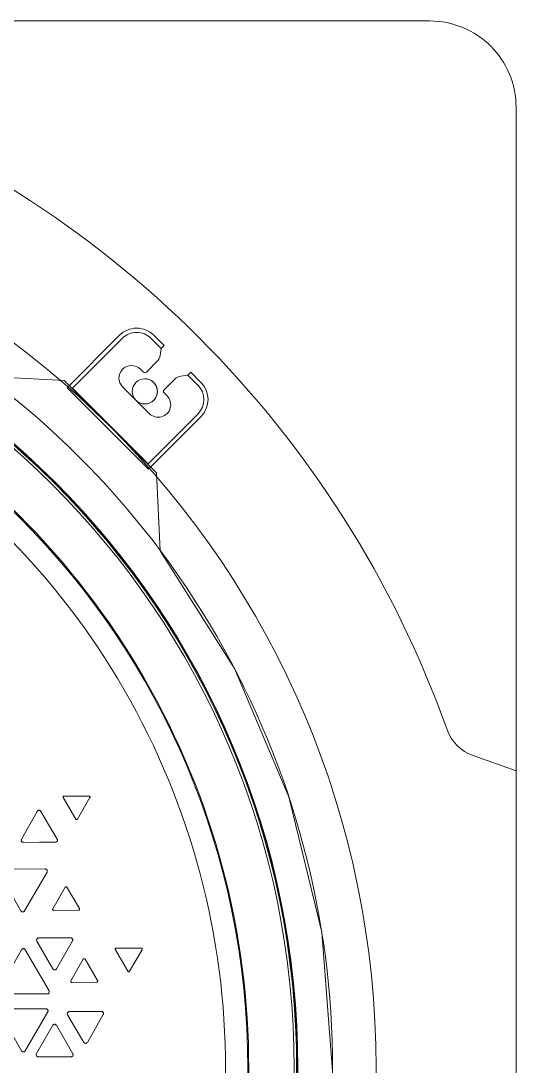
# Model space of a CAD drawing. Header units: millimetres. Extents: x 177 to 25619, y -4018 to 1995.
# Drawn here: x 4248.2 to 4484.7, y -1815.6 to -1316.2 of the extents above; entities that cross this region are included whole.
import ezdxf

# ---------------------------------------------------------------- set-up
doc = ezdxf.new("R2010")
doc.units = ezdxf.units.MM
doc.layers.add('A-ELEC-MECH-EQUIP', color=7, linetype='Continuous', lineweight=5)
doc.layers.add('CASSETTE UNIT 4.5 TR', color=7, linetype='Continuous', lineweight=9)

# ---------------------------------------------------------------- blocks, each defined once
blk = doc.blocks.new('CAN_MC-MCH_Cassette Indoor Unit2 - 2_0 TR-1113041-CONCOURSE LEVEL  VAC LAYOUT SHEET 2 OF 2')
at = {"layer": 'A-ELEC-MECH-EQUIP', "color": 6, "true_color": 0xff00ff}
for p, q in [((500.38, -459.14), (500.38, 459.13)), ((500.38, 459.13), (500.38, -459.14)), ((26.93, -253.52), (8.3, -264.25)), ((8.3, -264.25), (26.93, -253.52)), ((28.34, -275.86), (28.29, -254.45)), ((28.29, -254.45), (28.34, -275.86)), ((35.53, -253.84), (35.48, -276.45)), ((35.48, -276.45), (35.53, -253.84)), ((56.61, -264.24), (37.03, -252.98)), ((37.03, -252.98), (56.61, -264.24)), ((75.14, -263.89), (93.78, -253.17)), ((95.18, -275.5), (95.13, -254.09)), ((95.13, -254.09), (95.18, -275.5)), ((328.6, -284.54), (330.16, -254.74)), ((330.16, -254.74), (328.6, -284.54)), ((8.3, -264.25), (8.3, -264.25)), ((56.61, -264.24), (56.61, -264.24)), ((75.14, -263.89), (75.14, -263.89)), ((122.7, -271.69), (109.38, -264.13)), ((109.38, -264.13), (122.7, -271.69)), ((109.38, -264.13), (109.38, -264.13)), ((8.3, -265.97), (26.87, -276.72)), ((26.87, -276.72), (8.3, -265.97)), ((36.97, -277.31), (56.61, -265.96)), ((56.61, -265.96), (36.97, -277.31)), ((75.14, -265.62), (93.71, -276.37)), ((93.71, -276.37), (75.14, -265.62)), ((107.98, -280.4), (107.9, -265)), ((5.46, -272.18), (5.42, -287.82)), ((5.42, -287.82), (5.46, -272.18)), ((20.48, -279.1), (6.95, -271.32)), ((6.95, -271.32), (20.48, -279.1)), ((6.95, -271.32), (6.95, -271.32)), ((60.68, -271.48), (47.41, -279.18)), ((47.41, -279.18), (60.68, -271.48)), ((62.26, -287.67), (62.21, -272.35)), ((62.21, -272.35), (62.26, -287.67)), ((62.21, -272.35), (62.21, -272.35)), ((109.49, -281.23), (122.71, -273.46)), ((122.71, -273.46), (109.49, -281.23)), ((122.7, -271.69), (122.7, -271.69)), ((26.87, -276.72), (26.87, -276.72)), ((75.38, -279.56), (75.45, -291.41)), ((75.45, -291.41), (75.38, -279.56)), ((86.45, -285), (76.14, -279.12)), ((76.14, -279.12), (86.45, -285)), ((93.71, -276.37), (93.71, -276.37)), ((6.92, -288.68), (20.48, -280.83)), ((20.48, -280.83), (6.92, -288.68)), ((20.48, -280.83), (20.48, -280.83)), ((47.4, -280.91), (60.78, -288.53)), ((60.78, -288.53), (47.4, -280.91)), ((129.29, -284.13), (119.02, -290.06)), ((119.02, -290.06), (129.29, -284.13)), ((130.03, -296.43), (130.03, -284.56)), ((130.03, -284.56), (130.03, -296.43)), ((130.03, -284.56), (130.03, -284.56)), ((284.54, -328.59), (328.6, -284.54)), ((328.6, -284.54), (284.54, -328.59)), ((328.6, -284.54), (328.6, -284.54)), ((5.42, -287.82), (5.42, -287.82)), ((25.52, -286.19), (12.26, -293.89)), ((12.26, -293.89), (25.52, -286.19)), ((27.1, -302.38), (27.05, -287.06)), ((27.05, -287.06), (27.1, -302.38)), ((27.05, -287.06), (27.05, -287.06)), ((40.99, -288.22), (41.06, -300.06)), ((41.06, -300.06), (40.99, -288.22)), ((52.06, -293.66), (41.75, -287.78)), ((41.75, -287.78), (52.06, -293.66)), ((62.26, -287.67), (62.26, -287.67)), ((76.22, -291.84), (86.45, -285.86)), ((86.45, -285.86), (76.22, -291.84)), ((86.45, -285), (86.45, -285)), ((325.11, -285.92), (286.22, -324.82)), ((286.22, -324.82), (325.11, -285.92)), ((324.89, -288.53), (288.83, -324.6)), ((288.83, -324.6), (324.89, -288.53)), ((348.76, -312.41), (324.89, -288.53)), ((324.89, -288.53), (348.76, -312.41)), ((324.89, -288.53), (324.89, -288.53)), ((350.18, -310.99), (325.11, -285.92)), ((325.11, -285.92), (350.18, -310.99)), ((325.11, -285.92), (325.11, -285.92)), ((41.83, -300.5), (52.06, -294.52)), ((52.06, -294.52), (41.83, -300.5)), ((52.06, -293.66), (52.06, -293.66)), ((119.02, -290.94), (129.28, -296.87)), ((129.28, -296.87), (119.02, -290.94)), ((12.25, -295.62), (25.62, -303.24)), ((25.62, -303.24), (12.25, -295.62)), ((27.1, -302.38), (27.1, -302.38)), ((56.61, -309.02), (46.35, -314.94)), ((46.35, -314.94), (56.61, -309.02)), ((57.36, -321.32), (57.36, -309.44)), ((57.36, -309.44), (57.36, -321.32)), ((57.36, -309.44), (57.36, -309.44)), ((312.77, -325.2), (325.5, -312.48)), ((312.77, -325.2), (325.5, -312.48)), ((46.35, -315.83), (56.6, -321.75)), ((56.6, -321.75), (46.35, -315.83)), ((288.83, -324.6), (312.7, -348.47)), ((312.7, -348.47), (288.83, -324.6)), ((288.83, -324.6), (288.83, -324.6)), ((333.98, -320.96), (332.57, -322.38)), ((333.98, -320.96), (332.57, -322.38)), ((332.57, -323.79), (337.75, -328.98)), ((332.57, -323.79), (337.75, -328.98)), ((247.22, -330.36), (284.54, -328.59)), ((284.54, -328.59), (247.22, -330.36)), ((284.54, -328.59), (284.54, -328.59)), ((286.22, -324.82), (311.28, -349.88)), ((311.28, -349.88), (286.22, -324.82)), ((286.22, -324.82), (286.22, -324.82)), ((343.88, -330.86), (348.76, -325.98)), ((348.76, -325.98), (343.88, -330.86)), ((345.3, -332.28), (350.18, -327.4)), ((350.18, -327.4), (345.3, -332.28)), ((247.22, -330.36), (247.22, -330.36)), ((322.67, -332.28), (321.25, -333.69)), ((322.67, -332.28), (321.25, -333.69)), ((329.27, -337.46), (324.08, -332.28)), ((329.27, -337.46), (324.08, -332.28)), ((340.58, -330.39), (343.88, -330.86)), ((340.58, -330.39), (343.88, -330.86)), ((343.88, -330.86), (345.3, -332.28)), ((345.3, -332.28), (343.88, -330.86)), ((343.88, -330.86), (343.88, -330.86)), ((343.88, -330.86), (343.88, -330.86)), ((345.3, -332.28), (345.3, -332.28)), ((326.27, -348.47), (331.15, -343.59)), ((331.15, -343.59), (326.27, -348.47)), ((331.15, -343.59), (330.68, -340.29)), ((331.15, -343.59), (330.68, -340.29)), ((332.57, -345), (331.15, -343.59)), ((331.15, -343.59), (332.57, -345)), ((331.15, -343.59), (331.15, -343.59)), ((331.15, -343.59), (331.15, -343.59)), ((327.69, -349.88), (332.57, -345)), ((332.57, -345), (327.69, -349.88)), ((332.57, -345), (332.57, -345)), ((149.36, -479.85), (142.04, -500.37)), ((-459.13, -500.37), (459.14, -500.37)), ((459.14, -500.37), (-459.13, -500.37)), ((142.04, -500.37), (142.04, -500.37))]:
    blk.add_line(p, q, dxfattribs=at)
at = {"layer": 'A-ELEC-MECH-EQUIP', "color": 6, "true_color": 0xff00ff, "flags": 128}
for points in [[(107.9, -265), (107.94, -272.7), (108.02, -280.39)], [(47.41, -279.18), (47.19, -279.37), (47.02, -279.61), (46.94, -279.89), (46.94, -280.18), (47.03, -280.46), (47.2, -280.7), (47.4, -280.91)], [(12.26, -293.89), (12.03, -294.08), (11.87, -294.32), (11.78, -294.6), (11.79, -294.89), (11.88, -295.17), (12.04, -295.41), (12.25, -295.62)], [(-249.37, -328.66), (-193.32, -364.53), (-132.22, -390.92), (-67.67, -407.12), (-1.36, -412.72), (64.99, -407.57), (129.65, -391.81), (190.92, -365.85), (247.22, -330.36)], [(247.22, -330.36), (190.92, -365.85), (129.65, -391.81), (64.99, -407.57), (-1.36, -412.72), (-67.67, -407.12), (-132.22, -390.92), (-193.32, -364.53), (-249.37, -328.66)]]:
    blk.add_lwpolyline(points, dxfattribs=at)
at = {"layer": 'A-ELEC-MECH-EQUIP', "color": 6, "true_color": 0xff00ff}
for centre, radius, start, end in [((0, 0), 433.5, 180, 360), ((0, 0), 412.75, 180, 0), ((0, 0), 396.14, 180, 360), ((0, 0), 395.97, 180, 360), ((0, 0), 395.57, 180, 360), ((0, 0), 394.39, 180, 360), ((0, 0), 372.71, 180, 0), ((0, 0), 372.2, 180, 360), ((0, 0), 361.63, 180, 0), ((-7.67, 7.67), 504.4, 289.6318, 340.3682), ((8.8, -265.11), 0.996, 120.065, 239.935), ((56.11, -265.1), 0.998, 300.0326, 59.9674), ((75.64, -264.76), 0.996, 120.065, 239.935), ((108.89, -264.99), 0.992, 60.6086, 180.3043), ((6.46, -272.19), 0.996, 60.3184, 179.8361), ((61.19, -272.36), 1.02, 0.326, 120.1521), ((122.2, -272.58), 1.02, 300.4564, 60.2826), ((19.98, -279.97), 0.995, 299.9133, 60.0867), ((27.35, -275.86), 0.987, 240.4266, 0.1407), ((36.47, -276.45), 0.996, 179.8592, 300.0326), ((47.9, -280.03), 0.976, 120.1521, 240.2583), ((75.89, -279.56), 0.505, 60.3043, 180.3335), ((94.2, -275.51), 0.987, 240.4266, 0.1407), ((109, -280.39), 0.976, 180.3503, 300.4564), ((129.54, -284.56), 0.499, 0.8062, 120), ((6.41, -287.82), 0.999, 180.0961, 300.0773), ((26.03, -287.07), 1.02, 0.326, 120.1521), ((41.5, -288.22), 0.505, 60.3043, 180.3335), ((61.27, -287.67), 0.992, 240.3043, 0), ((86.2, -285.43), 0.499, 300.3043, 59.4981), ((12.75, -294.74), 0.976, 120.1521, 240.2583), ((51.81, -294.09), 0.499, 300.3043, 59.4981), ((75.96, -291.4), 0.509, 180.3335, 300.3043), ((119.28, -290.5), 0.509, 120, 239.9708), ((129.53, -296.43), 0.505, 239.9708, 0), ((26.11, -302.38), 0.992, 240.3043, 0), ((41.57, -300.06), 0.509, 180.3335, 300.3043), ((56.86, -309.45), 0.499, 0.8062, 120), ((329.74, -316.72), 6, 315, 135), ((329.74, -316.72), 6, 315, 135), ((341.97, -319.19), 9.6, 315, 45), ((341.97, -319.19), 9.6, 315, 45), ((341.97, -319.19), 11.6, 315, 45), ((341.97, -319.19), 11.6, 315, 45), ((46.6, -315.38), 0.509, 120, 239.9708), ((323.38, -323.08), 6, 0, 180), ((323.38, -323.08), 6, 0, 180), ((56.85, -321.32), 0.505, 239.9708, 0), ((323.38, -323.08), 6, 180, 360), ((323.38, -323.08), 6, 180, 0), ((333.27, -323.08), 1, 135, 225), ((333.27, -323.08), 1, 135, 225), ((317.01, -329.45), 6, 135, 315), ((317.01, -329.45), 6, 135, 315), ((341.29, -325.44), 5, 225, 261.8699), ((341.29, -325.44), 5, 225, 261.8699), ((323.38, -332.98), 1, 45, 135), ((323.38, -332.98), 1, 45, 135), ((325.73, -341), 5, 8.1301, 45), ((325.73, -341), 5, 8.1301, 45), ((319.49, -341.68), 9.6, 225, 315), ((319.49, -341.68), 9.6, 225, 315), ((319.49, -341.68), 11.6, 225, 315), ((319.49, -341.68), 11.6, 225, 315), ((459.14, -459.14), 41.24, 270, 0), ((459.14, -459.14), 41.24, 270, 0), ((168.69, -486.75), 20.53, 109.6318, 160.3682)]:
    blk.add_arc(centre, radius, start, end, dxfattribs=at)
for points in [[(8.3, -264.25), (8.21, -264.3), (8.06, -264.42), (7.89, -264.67), (7.8, -264.96), (7.8, -265.26), (7.89, -265.55), (8.06, -265.8), (8.21, -265.92), (8.3, -265.97)], [(56.61, -265.96), (56.69, -265.91), (56.85, -265.79), (57.02, -265.54), (57.11, -265.25), (57.11, -264.95), (57.02, -264.66), (56.85, -264.41), (56.69, -264.29), (56.61, -264.24)], [(75.14, -263.89), (75.06, -263.94), (74.9, -264.07), (74.73, -264.32), (74.64, -264.61), (74.64, -264.91), (74.73, -265.19), (74.9, -265.44), (75.06, -265.57), (75.14, -265.62)], [(122.71, -273.46), (122.8, -273.4), (122.96, -273.27), (123.13, -273.02), (123.22, -272.72), (123.22, -272.42), (123.12, -272.12), (122.95, -271.87), (122.79, -271.74), (122.7, -271.69)], [(20.48, -280.83), (20.57, -280.78), (20.72, -280.65), (20.89, -280.41), (20.98, -280.12), (20.98, -279.82), (20.89, -279.53), (20.72, -279.28), (20.57, -279.15), (20.48, -279.1)], [(76.14, -279.12), (76.06, -279.08), (75.89, -279.03), (75.62, -279.1), (75.43, -279.3), (75.38, -279.47), (75.38, -279.56)], [(130.03, -284.56), (130.03, -284.47), (129.98, -284.3), (129.79, -284.11), (129.53, -284.04), (129.36, -284.09), (129.29, -284.13)], [(41.75, -287.78), (41.67, -287.74), (41.5, -287.69), (41.23, -287.76), (41.04, -287.95), (40.99, -288.13), (40.99, -288.22)], [(86.45, -285.86), (86.53, -285.82), (86.65, -285.7), (86.72, -285.44), (86.65, -285.18), (86.53, -285.05), (86.45, -285)], [(52.06, -294.52), (52.14, -294.48), (52.26, -294.35), (52.33, -294.09), (52.26, -293.83), (52.14, -293.7), (52.06, -293.66)], [(75.45, -291.41), (75.45, -291.5), (75.5, -291.67), (75.7, -291.87), (75.96, -291.94), (76.14, -291.89), (76.22, -291.84)], [(119.02, -290.06), (118.95, -290.1), (118.82, -290.23), (118.74, -290.5), (118.81, -290.76), (118.94, -290.89), (119.02, -290.94)], [(129.28, -296.87), (129.35, -296.91), (129.53, -296.96), (129.79, -296.89), (129.99, -296.69), (130.03, -296.52), (130.03, -296.43)], [(41.06, -300.06), (41.06, -300.15), (41.11, -300.33), (41.31, -300.52), (41.57, -300.59), (41.75, -300.55), (41.83, -300.5)], [(57.36, -309.44), (57.36, -309.36), (57.31, -309.18), (57.12, -309), (56.86, -308.93), (56.68, -308.98), (56.61, -309.02)], [(46.35, -314.94), (46.27, -314.99), (46.14, -315.12), (46.07, -315.38), (46.14, -315.65), (46.27, -315.78), (46.35, -315.83)], [(56.6, -321.75), (56.68, -321.8), (56.85, -321.84), (57.12, -321.77), (57.31, -321.58), (57.36, -321.4), (57.36, -321.32)]]:
    blk.add_open_spline(points, degree=3, dxfattribs=at)
for points, knots in [([(109.38, -264.13), (109.25, -264.06), (108.96, -263.97), (108.56, -264.03), (108.26, -264.21), (108.06, -264.43), (107.93, -264.7), (107.9, -264.9), (107.9, -265)], [-1, -1, -1, -1, -0.785714, -0.571429, -0.428571, -0.285714, -0.142857, 0, 0, 0, 0]), ([(6.95, -271.32), (6.82, -271.25), (6.53, -271.16), (6.13, -271.22), (5.83, -271.4), (5.62, -271.62), (5.49, -271.89), (5.46, -272.08), (5.46, -272.18)], [-1, -1, -1, -1, -0.785714, -0.571429, -0.428571, -0.285714, -0.142857, 0, 0, 0, 0]), ([(62.21, -272.35), (62.21, -272.2), (62.13, -271.9), (61.81, -271.49), (61.27, -271.28), (60.85, -271.38), (60.68, -271.48)], [-1, -1, -1, -1, -0.785714, -0.571429, -0.285714, 0, 0, 0, 0]), ([(26.87, -276.72), (26.99, -276.79), (27.28, -276.88), (27.68, -276.82), (27.98, -276.64), (28.18, -276.42), (28.31, -276.15), (28.34, -275.96), (28.34, -275.86)], [-1, -1, -1, -1, -0.785714, -0.571429, -0.428571, -0.285714, -0.142857, 0, 0, 0, 0]), ([(35.48, -276.45), (35.48, -276.6), (35.54, -276.9), (35.86, -277.3), (36.39, -277.51), (36.8, -277.41), (36.97, -277.31)], [-1, -1, -1, -1, -0.785714, -0.571429, -0.285714, 0, 0, 0, 0]), ([(93.71, -276.37), (93.84, -276.44), (94.13, -276.53), (94.52, -276.46), (94.82, -276.29), (95.03, -276.07), (95.15, -275.8), (95.18, -275.6), (95.18, -275.5)], [-1, -1, -1, -1, -0.785714, -0.571429, -0.428571, -0.285714, -0.142857, 0, 0, 0, 0]), ([(108.02, -280.39), (108.02, -280.54), (108.09, -280.83), (108.4, -281.22), (108.93, -281.42), (109.32, -281.33), (109.49, -281.23)], [-1, -1, -1, -1, -0.785714, -0.571429, -0.285714, 0, 0, 0, 0]), ([(5.42, -287.82), (5.42, -287.97), (5.48, -288.27), (5.8, -288.67), (6.34, -288.88), (6.74, -288.78), (6.92, -288.68)], [-1, -1, -1, -1, -0.785714, -0.571429, -0.285714, 0, 0, 0, 0]), ([(27.05, -287.06), (27.05, -286.91), (26.98, -286.61), (26.66, -286.2), (26.11, -285.99), (25.7, -286.09), (25.52, -286.19)], [-1, -1, -1, -1, -0.785714, -0.571429, -0.285714, 0, 0, 0, 0]), ([(60.78, -288.53), (60.9, -288.61), (61.19, -288.7), (61.59, -288.63), (61.9, -288.46), (62.1, -288.24), (62.23, -287.97), (62.26, -287.77), (62.26, -287.67)], [-1, -1, -1, -1, -0.785714, -0.571429, -0.428571, -0.285714, -0.142857, 0, 0, 0, 0]), ([(25.62, -303.24), (25.75, -303.32), (26.04, -303.4), (26.44, -303.34), (26.74, -303.17), (26.95, -302.95), (27.08, -302.68), (27.1, -302.48), (27.1, -302.38)], [-1, -1, -1, -1, -0.785714, -0.571429, -0.428571, -0.285714, -0.142857, 0, 0, 0, 0])]:
    blk.add_open_spline(points, degree=3, knots=knots, dxfattribs=at)

msp = doc.modelspace()

# ---------------------------------------------------------------- block references
at = {"layer": 'CASSETTE UNIT 4.5 TR', "color": 6, "true_color": 0xff00ff, "rotation": 89.99855954599118}
msp.add_blockref('CAN_MC-MCH_Cassette Indoor Unit2 - 2_0 TR-1113041-CONCOURSE LEVEL  VAC LAYOUT SHEET 2 OF 2', (3984.31, -1816.57), dxfattribs=at)

doc.saveas('drawing.dxf')
